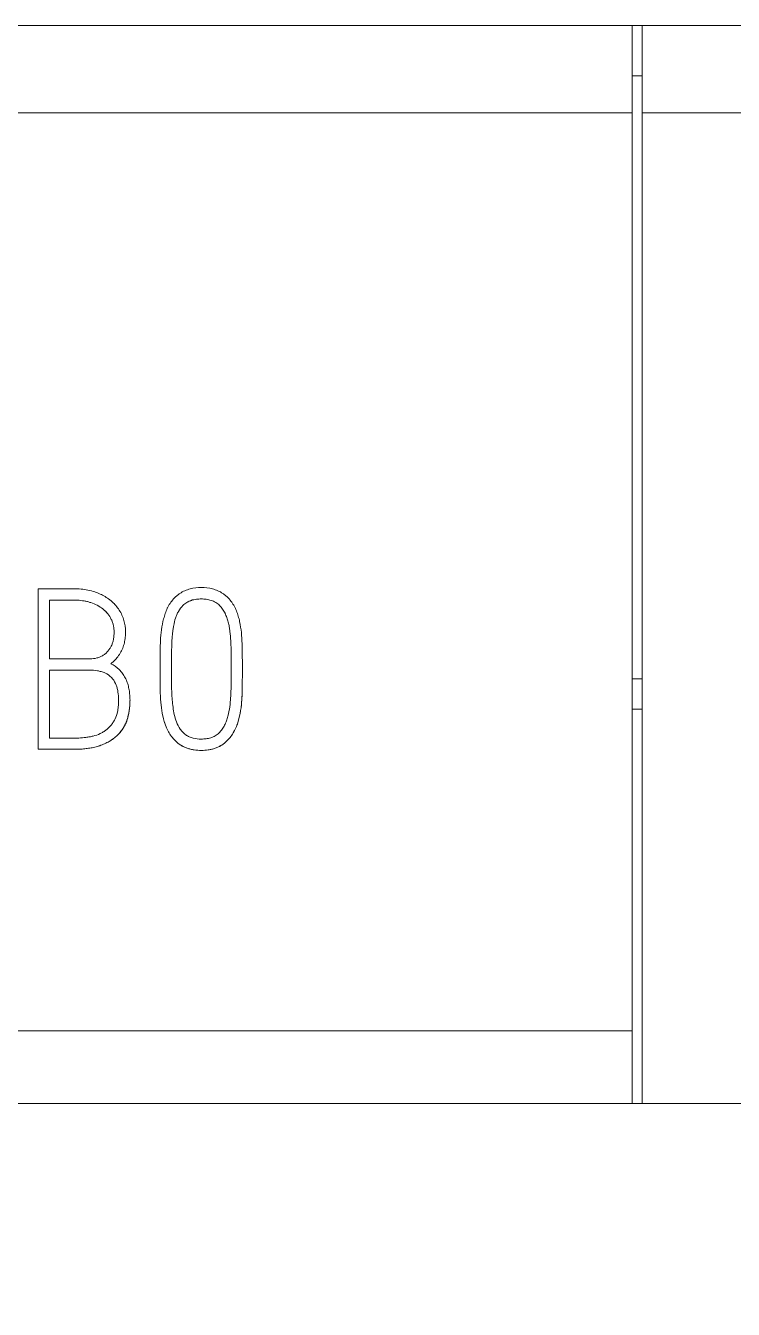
# Model space of a CAD drawing. Header units: millimetres. Extents: x 42151 to 59780, y 37376 to 44547.
# Drawn here: x 47915.19 to 47922.23, y 43305.48 to 43318.25 of the extents above; entities that cross this region are included whole.
import ezdxf

# ---------------------------------------------------------------- set-up
doc = ezdxf.new("R2010")
doc.units = ezdxf.units.MM
doc.set_wipeout_variables(frame=1)
doc.layers.add('000-PI-Oprema', color=30, linetype='Continuous', lineweight=5)
doc.layers.add('SI-ORMAR-Oprema', color=30, linetype='Continuous', lineweight=5)
doc.layers.add('004-PI-DIN Šina', color=3, linetype='Continuous')

# ---------------------------------------------------------------- blocks, each defined once
blk = doc.blocks.new('6ES7513-1AM03-0AB0')
blk.add_wipeout([(-17.4, 66.85), (17.4, 66.85), (17.4, -80.15), (-17.4, -80.15)]).dxf.layer = 'SI-ORMAR-Oprema'
at = {"layer": 'SI-ORMAR-Oprema', "linetype": 'Continuous'}
for p, q in [((12.4, 66.85), (-12.4, 66.85)), ((12.4, 66.85), (12.4, 65.981)), ((12.5, 66.85), (12.4, 66.85)), ((12.5, 66.85), (12.5, 65.981)), ((17.4, 66.85), (12.5, 66.85)), ((12.5, 66.35), (12.4, 66.35)), ((12.4, 65.981), (-12.4, 65.981)), ((12.4, 65.981), (12.4, 56.85)), ((12.5, 65.981), (12.5, 56.125)), ((17.4, 65.981), (12.5, 65.981)), ((6.491, 59.65), (6.491, 61.248)), ((6.604, 61.134), (6.604, 60.549)), ((7.931, 61.081), (7.931, 61.081)), ((8.295, 61.081), (8.295, 61.081)), ((7.359, 60.815), (7.359, 60.815)), ((6.604, 60.438), (6.604, 59.761)), ((7.703, 60.458), (7.703, 60.458)), ((8.522, 60.436), (8.522, 60.436)), ((12.4, 60.35), (12.5, 60.35)), ((7.403, 60.134), (7.403, 60.134)), ((12.5, 60.05), (12.4, 60.05)), ((7.854, 59.736), (7.854, 59.736)), ((8.371, 59.736), (8.371, 59.736)), ((12.4, 56.85), (-12.4, 56.85)), ((12.4, 56.85), (12.4, 56.125)), ((12.5, 56.125), (-12.5, 56.125)), ((17.4, 56.125), (12.5, 56.125))]:
    blk.add_line(p, q, dxfattribs=at)
for points, knots in [([(6.491, 61.248), (6.586, 61.248), (6.704, 61.248), (6.822, 61.248), (6.869, 61.248), (6.893, 61.247), (6.963, 61.24), (7.009, 61.231), (7.054, 61.216)], [0, 0, 0, 0, 0.5, 0.625, 0.625, 0.75, 0.75, 1, 1, 1, 1]), ([(7.054, 61.216), (7.09, 61.203), (7.124, 61.188), (7.172, 61.159), (7.188, 61.149), (7.21, 61.132), (7.217, 61.126), (7.231, 61.113), (7.252, 61.094), (7.27, 61.073), (7.292, 61.043), (7.302, 61.027), (7.32, 60.994), (7.328, 60.977), (7.341, 60.942), (7.346, 60.924), (7.358, 60.868), (7.36, 60.831), (7.358, 60.775), (7.356, 60.756), (7.35, 60.719), (7.346, 60.701), (7.338, 60.674), (7.335, 60.666), (7.328, 60.648), (7.324, 60.639), (7.311, 60.614), (7.292, 60.582), (7.269, 60.553), (7.242, 60.526), (7.228, 60.514), (7.213, 60.502)], [0, 0, 0, 0, 0.125, 0.125, 0.1875, 0.1875, 0.21875, 0.21875, 0.25, 0.3125, 0.3125, 0.375, 0.375, 0.4375, 0.4375, 0.5, 0.5, 0.625, 0.625, 0.6875, 0.6875, 0.75, 0.75, 0.78125, 0.78125, 0.8125, 0.8125, 0.875, 0.9375, 0.9375, 1, 1, 1, 1]), ([(7.854, 59.736), (7.827, 59.763), (7.804, 59.792), (7.781, 59.833), (7.777, 59.841), (7.769, 59.858), (7.766, 59.867), (7.755, 59.893), (7.749, 59.91), (7.734, 59.963), (7.726, 60), (7.714, 60.073), (7.711, 60.11), (7.707, 60.166), (7.706, 60.184), (7.705, 60.221), (7.705, 60.24), (7.704, 60.295), (7.703, 60.332), (7.703, 60.406), (7.703, 60.443), (7.703, 60.517), (7.703, 60.554), (7.704, 60.609), (7.704, 60.627), (7.705, 60.664), (7.705, 60.683), (7.707, 60.738), (7.709, 60.775), (7.718, 60.849), (7.724, 60.886), (7.736, 60.94), (7.741, 60.958), (7.751, 60.993), (7.758, 61.011), (7.768, 61.036), (7.771, 61.045), (7.779, 61.061), (7.783, 61.07), (7.797, 61.094), (7.807, 61.11), (7.83, 61.139), (7.843, 61.153), (7.863, 61.172), (7.87, 61.178), (7.885, 61.19), (7.892, 61.196), (7.916, 61.211), (7.94, 61.225), (7.966, 61.235), (7.984, 61.241), (7.993, 61.243), (8.039, 61.255), (8.076, 61.259), (8.113, 61.259)], [0, 0, 0, 0, 0.0625, 0.0625, 0.078125, 0.078125, 0.09375, 0.09375, 0.125, 0.125, 0.1875, 0.1875, 0.25, 0.25, 0.28125, 0.28125, 0.3125, 0.3125, 0.375, 0.375, 0.4375, 0.4375, 0.5, 0.5, 0.53125, 0.53125, 0.5625, 0.5625, 0.625, 0.625, 0.6875, 0.6875, 0.71875, 0.71875, 0.75, 0.75, 0.765625, 0.765625, 0.78125, 0.78125, 0.8125, 0.8125, 0.84375, 0.84375, 0.859375, 0.859375, 0.875, 0.875, 0.90625, 0.921875, 0.921875, 0.9375, 0.9375, 1, 1, 1, 1]), ([(8.113, 61.259), (8.151, 61.259), (8.188, 61.255), (8.243, 61.241), (8.261, 61.235), (8.295, 61.22), (8.311, 61.211), (8.335, 61.196), (8.342, 61.19), (8.357, 61.178), (8.364, 61.172), (8.384, 61.153), (8.397, 61.139), (8.414, 61.116), (8.419, 61.109), (8.43, 61.093), (8.434, 61.085), (8.448, 61.061), (8.456, 61.044), (8.47, 61.01), (8.476, 60.992), (8.486, 60.956), (8.491, 60.938), (8.502, 60.884), (8.508, 60.848), (8.515, 60.775), (8.518, 60.738), (8.519, 60.682), (8.52, 60.664), (8.52, 60.627), (8.521, 60.571), (8.522, 60.516), (8.522, 60.442), (8.522, 60.405), (8.521, 60.331), (8.521, 60.294), (8.52, 60.247), (8.52, 60.238), (8.519, 60.22), (8.519, 60.21), (8.518, 60.183), (8.518, 60.164), (8.514, 60.109), (8.51, 60.072), (8.501, 60.017), (8.498, 59.999), (8.49, 59.963), (8.481, 59.927), (8.469, 59.893), (8.455, 59.858), (8.447, 59.842), (8.429, 59.809), (8.419, 59.793), (8.396, 59.764), (8.384, 59.75), (8.371, 59.736)], [0, 0, 0, 0, 0.0625, 0.0625, 0.09375, 0.09375, 0.125, 0.125, 0.140625, 0.140625, 0.15625, 0.15625, 0.1875, 0.1875, 0.203125, 0.203125, 0.21875, 0.21875, 0.25, 0.25, 0.28125, 0.28125, 0.3125, 0.3125, 0.375, 0.375, 0.4375, 0.4375, 0.46875, 0.46875, 0.5, 0.5625, 0.5625, 0.625, 0.625, 0.6875, 0.6875, 0.703125, 0.703125, 0.71875, 0.71875, 0.75, 0.75, 0.8125, 0.8125, 0.84375, 0.84375, 0.875, 0.90625, 0.90625, 0.9375, 0.9375, 0.96875, 0.96875, 1, 1, 1, 1]), ([(7.135, 61.046), (7.099, 61.074), (7.058, 61.095), (7.003, 61.113), (6.992, 61.116), (6.97, 61.122), (6.959, 61.124), (6.925, 61.13), (6.903, 61.133), (6.869, 61.134), (6.857, 61.135), (6.834, 61.135), (6.8, 61.135), (6.719, 61.135), (6.65, 61.135), (6.604, 61.135)], [0, 0, 0, 0, 0.25, 0.25, 0.3125, 0.3125, 0.375, 0.375, 0.5, 0.5, 0.5625, 0.5625, 0.625, 0.75, 1, 1, 1, 1]), ([(7.931, 61.081), (7.914, 61.064), (7.899, 61.044), (7.88, 61.012), (7.875, 61.001), (7.865, 60.978), (7.86, 60.966), (7.849, 60.931), (7.843, 60.907), (7.836, 60.871), (7.834, 60.858), (7.83, 60.834), (7.829, 60.822), (7.822, 60.76), (7.82, 60.711), (7.817, 60.612), (7.816, 60.562), (7.816, 60.488), (7.816, 60.463), (7.816, 60.414), (7.816, 60.389), (7.817, 60.339), (7.817, 60.302), (7.818, 60.265), (7.818, 60.24), (7.819, 60.228), (7.821, 60.166), (7.825, 60.117), (7.835, 60.044), (7.839, 60.02), (7.85, 59.971), (7.857, 59.947), (7.866, 59.923)], [0, 0, 0, 0, 0.0625, 0.0625, 0.09375, 0.09375, 0.125, 0.125, 0.1875, 0.1875, 0.21875, 0.21875, 0.25, 0.25, 0.375, 0.375, 0.5, 0.5, 0.5625, 0.5625, 0.625, 0.625, 0.6875, 0.71875, 0.71875, 0.75, 0.75, 0.875, 0.875, 0.9375, 0.9375, 1, 1, 1, 1]), ([(8.295, 61.081), (8.284, 61.093), (8.271, 61.103), (8.249, 61.116), (8.242, 61.12), (8.227, 61.126), (8.219, 61.129), (8.196, 61.137), (8.179, 61.14), (8.146, 61.145), (8.13, 61.146), (8.097, 61.146), (8.081, 61.145), (8.048, 61.141), (8.031, 61.137), (8.008, 61.13), (8, 61.127), (7.985, 61.12), (7.977, 61.116), (7.956, 61.103), (7.943, 61.093), (7.931, 61.081)], [0, 0, 0, 0, 0.125, 0.125, 0.1875, 0.1875, 0.25, 0.25, 0.375, 0.375, 0.5, 0.5, 0.625, 0.625, 0.75, 0.75, 0.8125, 0.8125, 0.875, 0.875, 1, 1, 1, 1]), ([(7.931, 61.081), (7.943, 61.093), (7.956, 61.103), (7.977, 61.116), (7.984, 61.12), (8, 61.127), (8.015, 61.132), (8.031, 61.137), (8.047, 61.14), (8.056, 61.142), (8.08, 61.145), (8.097, 61.146), (8.13, 61.146), (8.146, 61.145), (8.179, 61.14), (8.195, 61.137), (8.219, 61.129), (8.227, 61.126), (8.242, 61.12), (8.249, 61.116), (8.271, 61.103), (8.284, 61.093), (8.295, 61.081)], [0, 0, 0, 0, 0.125, 0.125, 0.1875, 0.1875, 0.25, 0.3125, 0.3125, 0.375, 0.375, 0.5, 0.5, 0.625, 0.625, 0.75, 0.75, 0.8125, 0.8125, 0.875, 0.875, 1, 1, 1, 1]), ([(8.113, 59.752), (8.129, 59.752), (8.145, 59.753), (8.177, 59.757), (8.192, 59.76), (8.215, 59.767), (8.223, 59.77), (8.238, 59.777), (8.245, 59.78), (8.265, 59.792), (8.278, 59.802), (8.301, 59.824), (8.311, 59.836), (8.33, 59.862), (8.338, 59.876), (8.352, 59.904), (8.358, 59.918), (8.369, 59.948), (8.374, 59.963), (8.386, 60.009), (8.392, 60.04), (8.4, 60.102), (8.403, 60.133), (8.406, 60.18), (8.407, 60.195), (8.408, 60.227), (8.409, 60.242), (8.41, 60.29), (8.41, 60.321), (8.411, 60.384), (8.411, 60.415), (8.411, 60.478), (8.411, 60.509), (8.41, 60.572), (8.41, 60.604), (8.409, 60.651), (8.409, 60.666), (8.408, 60.698), (8.407, 60.714), (8.404, 60.761), (8.402, 60.792), (8.396, 60.838), (8.394, 60.854), (8.388, 60.885), (8.385, 60.9), (8.377, 60.931), (8.373, 60.946), (8.362, 60.975), (8.356, 60.99), (8.335, 61.032), (8.317, 61.058), (8.295, 61.081)], [0, 0, 0, 0, 0.03125, 0.03125, 0.0625, 0.0625, 0.078125, 0.078125, 0.09375, 0.09375, 0.125, 0.125, 0.15625, 0.15625, 0.1875, 0.1875, 0.21875, 0.21875, 0.25, 0.25, 0.3125, 0.3125, 0.375, 0.375, 0.40625, 0.40625, 0.4375, 0.4375, 0.5, 0.5, 0.5625, 0.5625, 0.625, 0.625, 0.6875, 0.6875, 0.71875, 0.71875, 0.75, 0.75, 0.8125, 0.8125, 0.84375, 0.84375, 0.875, 0.875, 0.90625, 0.90625, 0.9375, 0.9375, 1, 1, 1, 1]), ([(8.295, 61.081), (8.317, 61.058), (8.335, 61.032), (8.351, 61), (8.353, 60.995), (8.355, 60.991)], [0, 0, 0, 0, 0.864491, 0.864491, 1, 1, 1, 1]), ([(6.604, 60.549), (6.694, 60.549), (6.807, 60.549), (6.93, 60.549), (6.964, 60.549), (6.986, 60.549), (6.997, 60.549), (7.031, 60.55), (7.053, 60.553), (7.086, 60.562), (7.096, 60.566), (7.117, 60.574), (7.131, 60.582), (7.145, 60.591), (7.154, 60.598), (7.159, 60.601), (7.171, 60.612), (7.179, 60.62), (7.193, 60.637), (7.2, 60.646), (7.212, 60.665), (7.222, 60.685), (7.23, 60.705), (7.236, 60.727), (7.238, 60.738), (7.244, 60.77), (7.246, 60.792), (7.246, 60.825), (7.245, 60.836), (7.243, 60.859), (7.24, 60.88), (7.234, 60.902), (7.227, 60.923), (7.223, 60.933), (7.208, 60.963), (7.196, 60.982), (7.176, 61.007), (7.168, 61.016), (7.152, 61.031), (7.144, 61.039), (7.135, 61.046)], [0, 0, 0, 0, 0.25, 0.3125, 0.34375, 0.34375, 0.375, 0.375, 0.4375, 0.4375, 0.46875, 0.46875, 0.5, 0.515625, 0.515625, 0.53125, 0.53125, 0.5625, 0.5625, 0.59375, 0.59375, 0.625, 0.65625, 0.65625, 0.6875, 0.6875, 0.75, 0.75, 0.78125, 0.78125, 0.8125, 0.84375, 0.84375, 0.875, 0.875, 0.9375, 0.9375, 0.96875, 0.96875, 1, 1, 1, 1]), ([(7.135, 61.046), (7.152, 61.032), (7.17, 61.015), (7.184, 60.996), (7.186, 60.995)], [0, 0, 0, 0, 0.925926, 1, 1, 1, 1]), ([(7.213, 60.502), (7.244, 60.487), (7.272, 60.467), (7.302, 60.437), (7.308, 60.431), (7.319, 60.418), (7.335, 60.398), (7.349, 60.376), (7.36, 60.354), (7.364, 60.346), (7.371, 60.33), (7.38, 60.306), (7.387, 60.282), (7.394, 60.249), (7.397, 60.232), (7.401, 60.198), (7.402, 60.181), (7.404, 60.147), (7.404, 60.13), (7.403, 60.097), (7.4, 60.063), (7.395, 60.03), (7.389, 59.996), (7.385, 59.98), (7.372, 59.93), (7.359, 59.899), (7.333, 59.855), (7.323, 59.841), (7.302, 59.814), (7.291, 59.801), (7.272, 59.784), (7.266, 59.778), (7.253, 59.767), (7.246, 59.762), (7.225, 59.746), (7.211, 59.737), (7.182, 59.72), (7.166, 59.712), (7.135, 59.698), (7.12, 59.692), (7.071, 59.675), (7.037, 59.667), (6.97, 59.656), (6.936, 59.653), (6.885, 59.651), (6.868, 59.65), (6.842, 59.65), (6.834, 59.65), (6.817, 59.65), (6.774, 59.65), (6.663, 59.65), (6.56, 59.65), (6.491, 59.65)], [0, 0, 0, 0, 0.0625, 0.0625, 0.078125, 0.078125, 0.09375, 0.125, 0.125, 0.140625, 0.140625, 0.15625, 0.1875, 0.1875, 0.21875, 0.21875, 0.25, 0.25, 0.28125, 0.28125, 0.3125, 0.34375, 0.34375, 0.375, 0.375, 0.4375, 0.4375, 0.46875, 0.46875, 0.5, 0.5, 0.515625, 0.515625, 0.53125, 0.53125, 0.5625, 0.5625, 0.59375, 0.59375, 0.625, 0.625, 0.6875, 0.6875, 0.75, 0.75, 0.78125, 0.78125, 0.796875, 0.796875, 0.8125, 0.875, 1, 1, 1, 1]), ([(7.219, 60.365), (7.201, 60.384), (7.179, 60.398), (7.149, 60.412), (7.142, 60.414), (7.13, 60.419), (7.124, 60.421), (7.105, 60.426), (7.092, 60.429), (7.053, 60.436), (7.027, 60.438), (6.994, 60.438), (6.987, 60.438), (6.974, 60.438), (6.954, 60.438), (6.829, 60.438), (6.71, 60.438), (6.604, 60.438)], [0, 0, 0, 0, 0.125, 0.125, 0.15625, 0.15625, 0.1875, 0.1875, 0.25, 0.25, 0.375, 0.375, 0.40625, 0.40625, 0.4375, 0.5, 1, 1, 1, 1]), ([(7.703, 60.458), (7.703, 60.428), (7.703, 60.398), (7.703, 60.331), (7.704, 60.294), (7.705, 60.238), (7.705, 60.22), (7.706, 60.183), (7.707, 60.164), (7.711, 60.109), (7.715, 60.072), (7.726, 59.999), (7.734, 59.963), (7.75, 59.91), (7.756, 59.892), (7.766, 59.866), (7.769, 59.858), (7.777, 59.841), (7.781, 59.833), (7.804, 59.792), (7.827, 59.763), (7.854, 59.736)], [0, 0, 0, 0, 0.118328, 0.118328, 0.265273, 0.265273, 0.338746, 0.338746, 0.412219, 0.412219, 0.559164, 0.559164, 0.706109, 0.706109, 0.779582, 0.779582, 0.816318, 0.816318, 0.853055, 0.853055, 1, 1, 1, 1]), ([(8.371, 59.736), (8.398, 59.763), (8.42, 59.793), (8.442, 59.833), (8.447, 59.842), (8.455, 59.859), (8.458, 59.867), (8.469, 59.893), (8.475, 59.911), (8.491, 59.964), (8.499, 60), (8.507, 60.055), (8.51, 60.073), (8.514, 60.11), (8.517, 60.147), (8.519, 60.184), (8.519, 60.212), (8.52, 60.221), (8.52, 60.24), (8.521, 60.286), (8.521, 60.332), (8.522, 60.392), (8.522, 60.414), (8.522, 60.437)], [0, 0, 0, 0, 0.151349, 0.151349, 0.189186, 0.189186, 0.227023, 0.227023, 0.302698, 0.302698, 0.454047, 0.454047, 0.529721, 0.529721, 0.605396, 0.68107, 0.68107, 0.718907, 0.718907, 0.756744, 0.908093, 0.908093, 1, 1, 1, 1]), ([(6.604, 59.761), (6.653, 59.761), (6.725, 59.761), (6.798, 59.761), (6.834, 59.761), (6.846, 59.761), (6.87, 59.761), (6.906, 59.763), (6.942, 59.766), (6.972, 59.769), (6.978, 59.77), (6.99, 59.772), (6.997, 59.773), (7.014, 59.776), (7.05, 59.783), (7.084, 59.795), (7.117, 59.811), (7.127, 59.816), (7.148, 59.829), (7.158, 59.835), (7.177, 59.85), (7.186, 59.858), (7.203, 59.875), (7.219, 59.893), (7.233, 59.913), (7.243, 59.928), (7.246, 59.933), (7.252, 59.944), (7.254, 59.949), (7.267, 59.976), (7.274, 59.999), (7.282, 60.034), (7.284, 60.046), (7.287, 60.07), (7.29, 60.094), (7.29, 60.118), (7.29, 60.141), (7.29, 60.153), (7.288, 60.189), (7.286, 60.212), (7.279, 60.248), (7.276, 60.26), (7.269, 60.283), (7.265, 60.294), (7.257, 60.31), (7.254, 60.316), (7.248, 60.326), (7.245, 60.331), (7.235, 60.347), (7.228, 60.356), (7.219, 60.365)], [0, 0, 0, 0, 0.125, 0.1875, 0.1875, 0.21875, 0.21875, 0.25, 0.3125, 0.3125, 0.328125, 0.328125, 0.34375, 0.34375, 0.375, 0.4375, 0.4375, 0.46875, 0.46875, 0.5, 0.5, 0.53125, 0.53125, 0.5625, 0.59375, 0.59375, 0.609375, 0.609375, 0.625, 0.625, 0.6875, 0.6875, 0.71875, 0.71875, 0.75, 0.78125, 0.78125, 0.8125, 0.8125, 0.875, 0.875, 0.90625, 0.90625, 0.9375, 0.9375, 0.953125, 0.953125, 0.96875, 0.96875, 1, 1, 1, 1]), ([(6.491, 59.65), (6.558, 59.65), (6.658, 59.65), (6.758, 59.65), (6.809, 59.65), (6.825, 59.65), (6.859, 59.65), (6.875, 59.65), (6.925, 59.652), (6.958, 59.655), (7.025, 59.665), (7.058, 59.672), (7.098, 59.684), (7.107, 59.687), (7.123, 59.693), (7.131, 59.697), (7.155, 59.707), (7.171, 59.714), (7.201, 59.731), (7.216, 59.74), (7.244, 59.76), (7.258, 59.771), (7.277, 59.788), (7.283, 59.794), (7.295, 59.807), (7.301, 59.813), (7.317, 59.833), (7.327, 59.847), (7.341, 59.869), (7.346, 59.876), (7.354, 59.891), (7.365, 59.915), (7.374, 59.939), (7.381, 59.964), (7.383, 59.972), (7.387, 59.989), (7.389, 59.997), (7.394, 60.023), (7.399, 60.057), (7.402, 60.091), (7.403, 60.117), (7.403, 60.125), (7.403, 60.134)], [0, 0, 0, 0, 0.170111, 0.255167, 0.255167, 0.297695, 0.297695, 0.340223, 0.340223, 0.425279, 0.425279, 0.510334, 0.510334, 0.531598, 0.531598, 0.552862, 0.552862, 0.59539, 0.59539, 0.637918, 0.637918, 0.680446, 0.680446, 0.70171, 0.70171, 0.722974, 0.722974, 0.765501, 0.765501, 0.786765, 0.786765, 0.808029, 0.850557, 0.850557, 0.871821, 0.871821, 0.893085, 0.893085, 0.935613, 0.978141, 0.978141, 1, 1, 1, 1]), ([(7.866, 59.923), (7.875, 59.898), (7.887, 59.874), (7.91, 59.84), (7.919, 59.83), (7.933, 59.815), (7.937, 59.81), (7.947, 59.802), (7.953, 59.797), (7.964, 59.79), (7.97, 59.786), (7.982, 59.779), (7.988, 59.776), (8.006, 59.768), (8.019, 59.764), (8.059, 59.754), (8.086, 59.752), (8.113, 59.752)], [0, 0, 0, 0, 0.25, 0.25, 0.375, 0.375, 0.4375, 0.4375, 0.5, 0.5, 0.5625, 0.5625, 0.625, 0.625, 0.75, 0.75, 1, 1, 1, 1]), ([(8.371, 59.736), (8.354, 59.719), (8.327, 59.697), (8.296, 59.68), (8.274, 59.669), (8.263, 59.665), (8.23, 59.653), (8.207, 59.647), (8.16, 59.64), (8.136, 59.639), (8.089, 59.639), (8.065, 59.641), (8.03, 59.646), (8.018, 59.648), (7.995, 59.654), (7.973, 59.66), (7.951, 59.669), (7.929, 59.68), (7.919, 59.685), (7.889, 59.705), (7.87, 59.719), (7.854, 59.736)], [0, 0, 0, 0, 0.125, 0.1875, 0.1875, 0.25, 0.25, 0.375, 0.375, 0.5, 0.5, 0.625, 0.625, 0.6875, 0.6875, 0.75, 0.8125, 0.8125, 0.875, 0.875, 1, 1, 1, 1]), ([(7.854, 59.736), (7.87, 59.719), (7.898, 59.697), (7.929, 59.68), (7.95, 59.67), (7.961, 59.665), (7.995, 59.653), (8.018, 59.648), (8.065, 59.641), (8.089, 59.639), (8.136, 59.639), (8.159, 59.64), (8.194, 59.646), (8.206, 59.648), (8.229, 59.653), (8.252, 59.66), (8.274, 59.669), (8.295, 59.68), (8.306, 59.685), (8.336, 59.704), (8.354, 59.719), (8.371, 59.736)], [0, 0, 0, 0, 0.125, 0.1875, 0.1875, 0.25, 0.25, 0.375, 0.375, 0.5, 0.5, 0.625, 0.625, 0.6875, 0.6875, 0.75, 0.8125, 0.8125, 0.875, 0.875, 1, 1, 1, 1])]:
    blk.add_open_spline(points, degree=3, knots=knots, dxfattribs=at)
for points in [[(7.816, 60.443), (7.816, 60.466), (7.816, 60.489), (7.816, 60.511)], [(7.219, 60.365), (7.236, 60.347), (7.249, 60.327), (7.259, 60.306)]]:
    blk.add_open_spline(points, degree=3, dxfattribs=at)
blk = doc.blocks.new('*U117')
at = {"layer": '004-PI-DIN Šina'}
for p, q in [((297.61, 69.85), (-241.3, 69.85)), ((297.61, 69.35), (-241.3, 69.35))]:
    blk.add_line(p, q, dxfattribs=at)

msp = doc.modelspace()

# ---------------------------------------------------------------- block references
at = {"layer": '000-PI-Oprema'}
msp.add_blockref('*U117', (48098.326, 43246.632), dxfattribs=at)

# ---------------------------------------------------------------- next in the draw order: block references
at = {"layer": '000-PI-Oprema', "ltscale": 0.25}
msp.add_blockref('6ES7513-1AM03-0AB0', (47908.827, 43251.397), dxfattribs=at)

doc.saveas('drawing.dxf')
